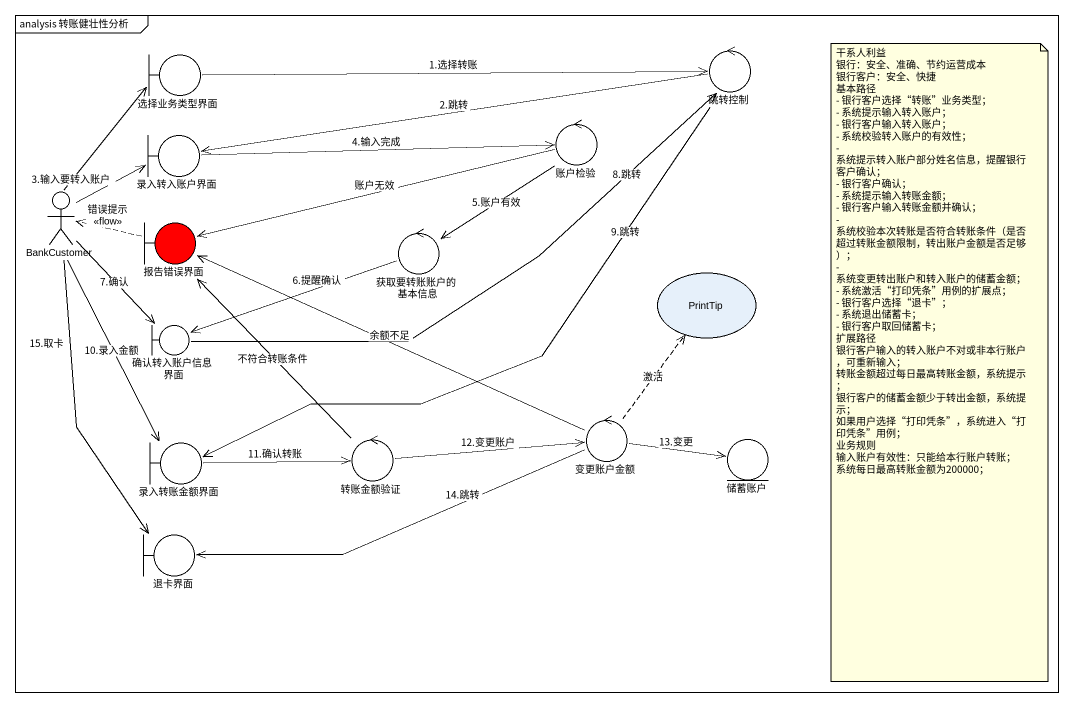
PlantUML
@startuml
mainframe analysis 转账健壮性分析
boundary 选择业务类型界面
control 跳转控制
control 账户检验
boundary 录入转入账户界面
actor BankCustomer
boundary 报告错误界面 #FF0000
control 获取要转账账户的基本信息
usecase PrintTip
boundary 确认转入账户信息界面
control 变更账户金额
boundary 录入转账金额界面
control 转账金额验证
entity 储蓄账户
boundary 退卡界面
选择业务类型界面 -right-> 跳转控制 : 1.选择转账
跳转控制 -left-> 录入转入账户界面 : 2.跳转
跳转控制 --> 录入转账金额界面 : 9.跳转
账户检验 -left-> 报告错误界面 : 账户无效
账户检验 --> 获取要转账账户的基本信息 : 5.账户有效
录入转入账户界面 -right-> 账户检验 : 4.输入完成
BankCustomer -up-> 选择业务类型界面
BankCustomer -up-> 录入转入账户界面 : 3.输入要转入账户
BankCustomer --> 确认转入账户信息界面 : 7.确认
BankCustomer --> 录入转账金额界面 : 10.录入金额
BankCustomer --> 退卡界面 : 15.取卡
报告错误界面 .left.> BankCustomer : 错误提示\n<<flow>>
获取要转账账户的基本信息 -left-> 确认转入账户信息界面 : 6.提醒确认
确认转入账户信息界面 -right-> 跳转控制 : 8.跳转
变更账户金额 -left-> 报告错误界面 : 余额不足
变更账户金额 .up.> PrintTip : 激活
变更账户金额 -right-> 储蓄账户 : 13.变更
变更账户金额 -left-> 退卡界面 : 14.跳转
录入转账金额界面 -right-> 转账金额验证 : 11.确认转账
转账金额验证 -up-> 报告错误界面 : 不符合转账条件
转账金额验证 -right-> 变更账户金额 : 12.变更账户
note as N1
  干系人利益
  银行：安全、准确、节约运营成本
  银行客户：安全、快捷
  基本路径
  - 银行客户选择“转账”业务类型；
  - 系统提示输入转入账户；
  - 银行客户输入转入账户；
  - 系统校验转入账户的有效性；
  - 系统提示转入账户部分姓名信息，提醒银行客户确认；
  - 银行客户确认；
  - 系统提示输入转账金额；
  - 银行客户输入转账金额并确认；
  - 系统校验本次转账是否符合转账条件（是否超过转账金额限制，转出账户金额是否足够）；
  - 系统变更转出账户和转入账户的储蓄金额；
  - 系统激活“打印凭条”用例的扩展点；
  - 银行客户选择“退卡”；
  - 系统退出储蓄卡；
  - 银行客户取回储蓄卡；
  扩展路径
  银行客户输入的转入账户不对或非本行账户，可重新输入；
  转账金额超过每日最高转账金额，系统提示；
  银行客户的储蓄金额少于转出金额，系统提示；
  如果用户选择“打印凭条”，系统进入“打印凭条”用例；
  业务规则
  输入账户有效性：只能给本行账户转账；
  系统每日最高转账金额为200000；
end note
@enduml
